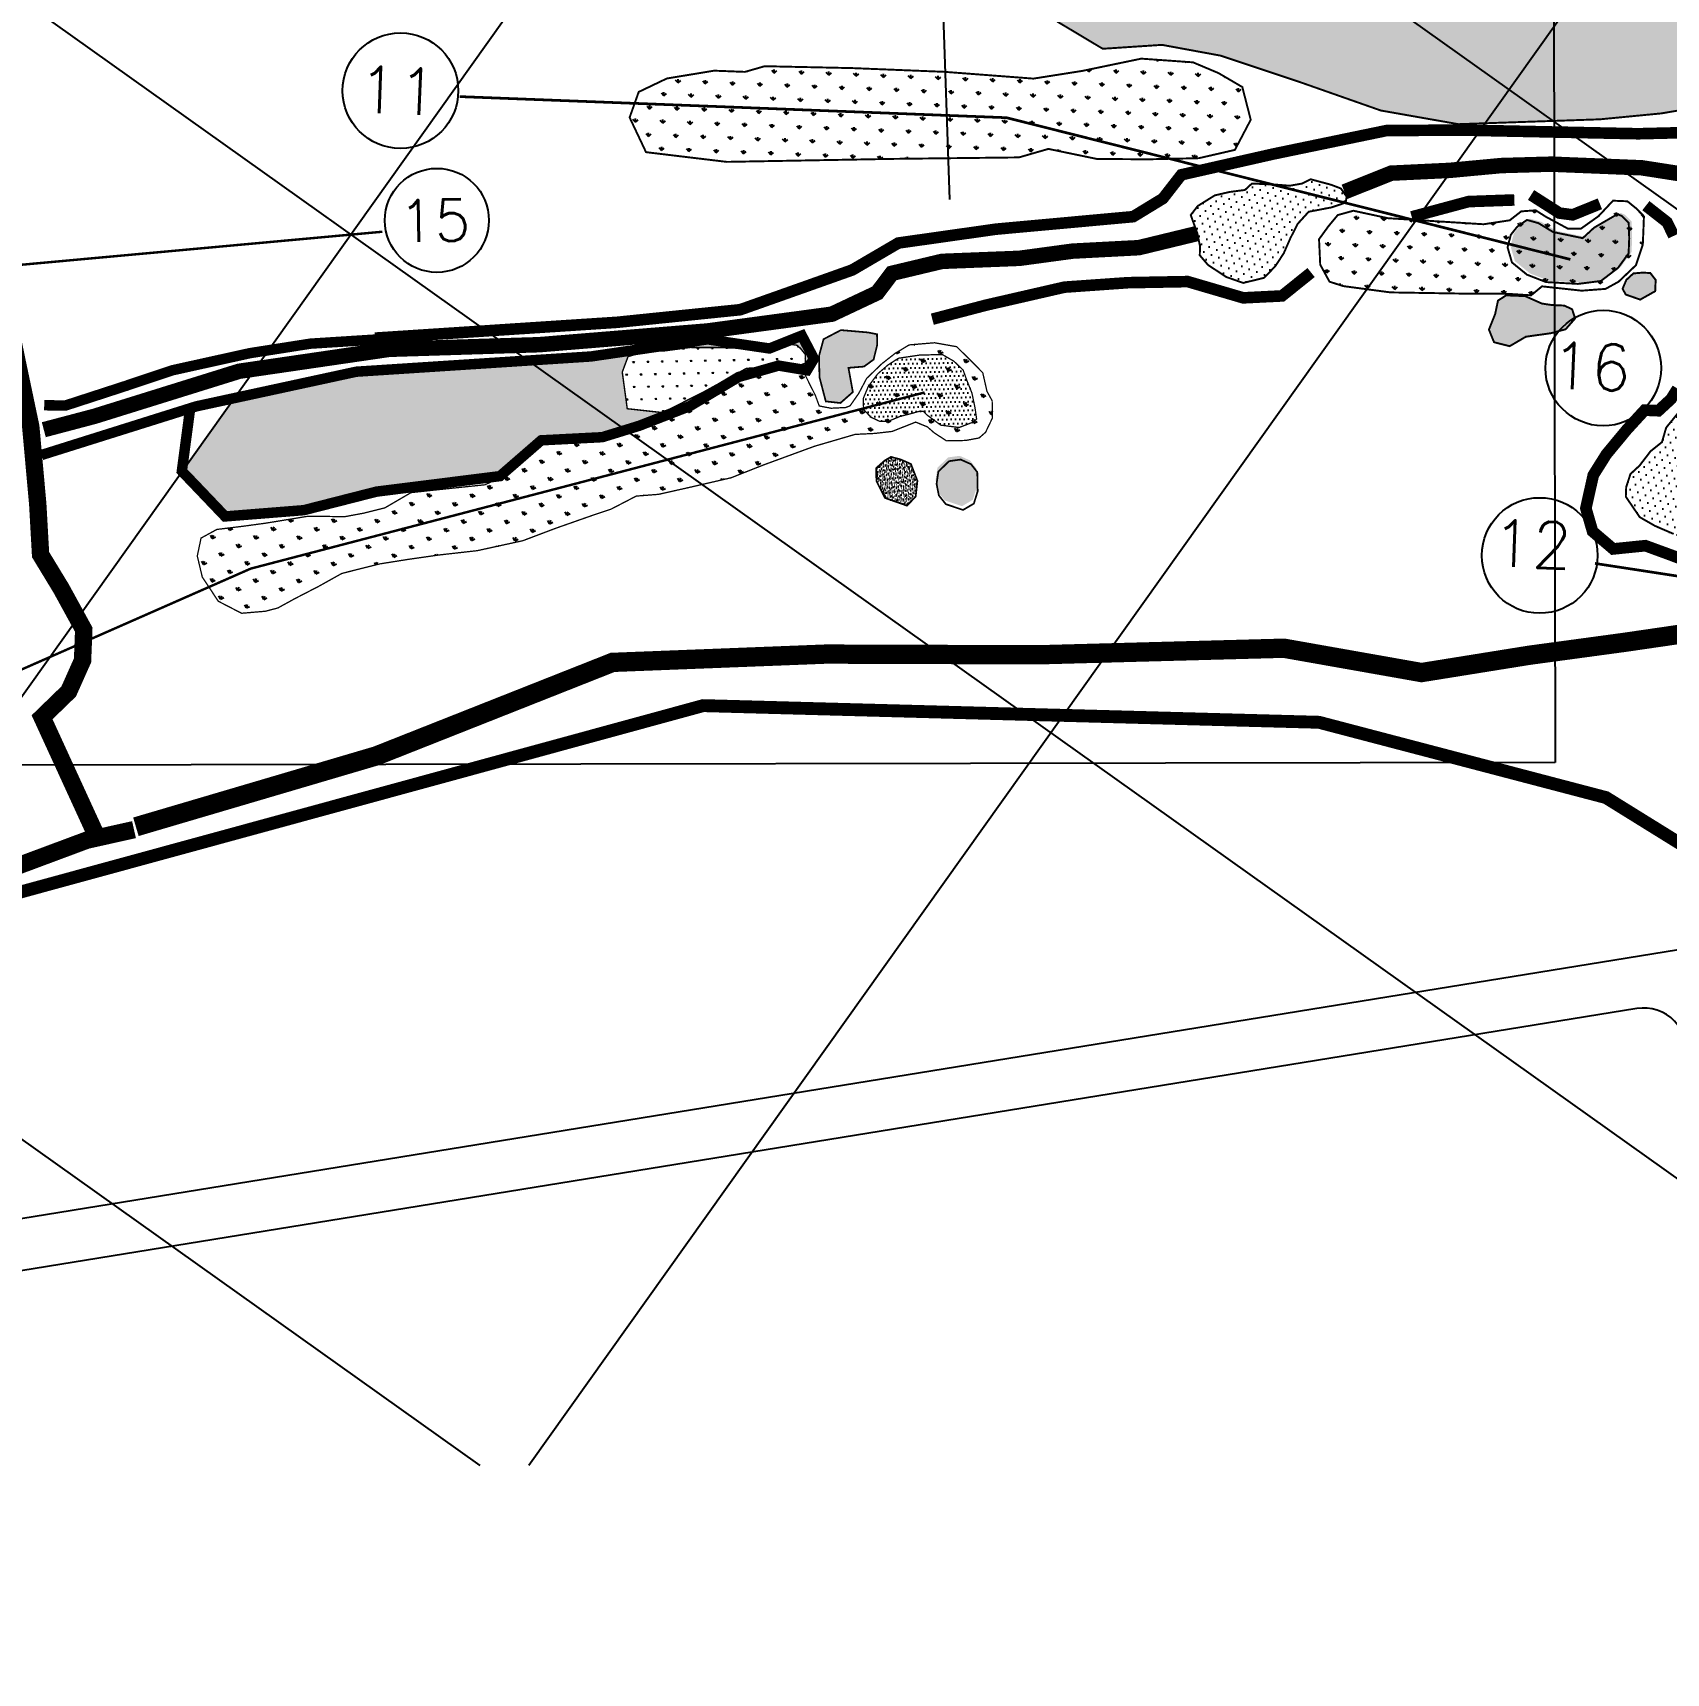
# Model space of a CAD drawing. Header units: millimetres. Extents: x -223 to 5526, y -1450 to 1963.
# Drawn here: x 1246.6 to 1626.8, y -307.7 to 74.3 of the extents above; entities that cross this region are included whole.
import ezdxf

# ---------------------------------------------------------------- set-up
doc = ezdxf.new("R2010")
doc.units = ezdxf.units.MM
doc.header["$MEASUREMENT"] = 0
doc.layers.get('0').update_dxf_attribs({"linetype": 'CONTINUOUS'})
for name, color, linetype in [('Boundary', 5, 'CONTINUOUS'), ('bunkers', 40, 'CONTINUOUS'), ('greens', 93, 'CONTINUOUS'), ('LO-GRID', 252, 'CONTINUOUS'), ('Ponds', 4, 'CONTINUOUS'), ('Roads', 25, 'CONTINUOUS'), ('Roadway', 15, 'CONTINUOUS'), ('Spray free zones', 191, 'CONTINUOUS'), ('Stream', 4, 'CONTINUOUS'), ('Text', 5, 'CONTINUOUS'), ('wetland area', 171, 'CONTINUOUS')]:
    doc.layers.add(name, color=color, linetype=linetype)
doc.styles.add('ROMANS', font='romans.shx')
picture_1 = doc.add_image_def('image3.jpg', size_in_pixel=(1700, 2338))
pattern_1 = [(42.69747, (1141.863, -258.2568), (-0.52423, 1.812389), [0, -1.6875])]
pattern_2 = [(87.6975, (1141.863, -258.257), (-3.051572, 3.30725), [0.84375, -5.52021]), (42.6975, (1141.863, -258.257), (-3.051572, 3.30725), [0.84375, -3.65625]), (132.6975, (1141.863, -258.257), (-3.30725, -3.051572), [0.84375, -3.65625])]

msp = doc.modelspace()

# ---------------------------------------------------------------- hatches: boundary and pattern name
at = {"layer": 'bunkers'}
h = msp.add_hatch(dxfattribs=at)
h.set_pattern_fill('AR-SAND', color=256, scale=0.45, angle=-2.3025, style=0)
h.set_pattern_definition([(35.19747, (-1465.80804, -154.08264), (0.00651124, 0.86750951), [0, -0.684, 0, -0.765, 0, -0.73125]), (5.19747, (-1465.808, -154.0826), (0.84677857, 1.2369443), [0, -0.369, 0, -0.6165, 0, -0.23625]), (325.19747, (-1466.3611, -154.0604), (1.40033472, -0.05375657), [0, -0.225, 0, -0.81, 0, -1.0575]), (315.19747, (-1466.3611, -154.0604), (1.36753243, 0.34028686), [0, -0.1125, 0, -0.531, 0, -0.6075])])
h.paths.add_polyline_path([(1604.95, 9.95), (1603.14, 10.81), (1600.26, 10.93), (1597.91, 11.28), (1594.03, 13.01), (1589.57, 13.19), (1587.69, 11.96), (1587.03, 8.83), (1585.58, 5.22), (1586.77, 2.28), (1590.41, 1.35), (1594.18, 3.56), (1599.99, 4.37), (1603.44, 5.29), (1605.65, 7.82)])
h.paths.add_polyline_path([(1624.4, 16.78), (1623.15, 18.4), (1621.31, 18.48), (1619.21, 18.3), (1617.57, 16.79), (1616.7, 14.73), (1617.43, 13.38), (1620.8, 12.2), (1624.29, 14.16)])
h = msp.add_hatch(dxfattribs=at)
h.set_pattern_fill('AR-SAND', color=256, scale=0.405, angle=1.1629, style=0)
h.set_pattern_definition([(38.662927, (70.98446, -277.0302), (-0.04134493, 0.7796851), [0, -0.6156, 0, -0.6885, 0, -0.658125]), (8.66293, (70.9845, -277.0302), (0.6934148, 1.1572807), [0, -0.3321, 0, -0.55485, 0, -0.212625]), (328.662927, (70.4864, -277.0403), (1.26092116, 0.0278887), [0, -0.2025, 0, -0.729, 0, -0.95175]), (318.66293, (70.4864, -277.0403), (1.2100163, 0.3800948), [0, -0.10125, 0, -0.4779, 0, -0.54675])])
h.paths.add_polyline_path([(1466.24, -27.11), (1464.77, -25.24), (1462.36, -24.18), (1459.67, -24.55), (1457.18, -26.98), (1456.76, -29.85), (1457.29, -32.54), (1458.92, -34.57), (1462.92, -35.91), (1465.43, -34.43), (1466.33, -31.56)])
h.paths.add_polyline_path([(1442.33, -1.76), (1443.17, 1.65), (1443.12, 4.14), (1441.07, 4.55), (1434.72, 5.1), (1430.68, 2.98), (1429.63, -0.89), (1429.73, -5.87), (1431.2, -11.5), (1434.61, -11.88), (1437.5, -9.33), (1436.48, -3.69), (1440.1, -3.39)])
h = msp.add_hatch(dxfattribs=at)
h.set_pattern_fill('AR-SAND', color=256, scale=0.405, angle=1.1629, style=0)
h.set_pattern_definition([(38.662927, (71.2175, -277.90765), (-0.04134493, 0.7796851), [0, -0.6156, 0, -0.6885, 0, -0.658125]), (8.66293, (71.2175, -277.9077), (0.6934148, 1.1572807), [0, -0.3321, 0, -0.55485, 0, -0.212625]), (328.662927, (70.71946, -277.91776), (1.26092116, 0.0278887), [0, -0.2025, 0, -0.729, 0, -0.95175]), (318.66293, (70.7195, -277.9178), (1.2100163, 0.3800948), [0, -0.10125, 0, -0.4779, 0, -0.54675])])
h.paths.add_polyline_path([(1452.53, -30.02), (1451.02, -26.08), (1448.61, -25.02), (1446.37, -24.43), (1444.96, -25.25), (1442.93, -27.04), (1442.99, -30.06), (1444.98, -33.99), (1450.1, -35.79), (1452.12, -33.68)])
at = {"layer": 'greens'}
h = msp.add_hatch(dxfattribs=at)
h.set_pattern_fill('GRASS', color=256, scale=4.5, angle=-2.3025, style=0)
h.set_pattern_definition([(87.69747, (-1465.808, -154.0826), (-3.0515724, 3.3072505), [0.84375, -5.520211]), (42.69747, (-1465.808, -154.0826), (-3.0515724, 3.3072505), [0.84375, -3.65625]), (132.69747, (-1465.808, -154.0826), (-3.3072505, -3.0515724), [0.84375, -3.65625])])
h.paths.add_polyline_path([(1757, 179.1), (1754.53, 182.68), (1750.41, 183.5), (1745.61, 183.48), (1740.48, 180.85), (1735.08, 176.71), (1728.98, 171.5), (1712.92, 162.99), (1696.44, 156.75), (1670.25, 146.28), (1646.76, 139.13), (1628.81, 132.49), (1604.56, 128.06), (1571.97, 123.49), (1546.29, 120.1), (1518.5, 112.88), (1498.14, 107.32), (1486.72, 104.34), (1481.36, 93.27), (1485.13, 76.93), (1495.68, 70.62), (1509.47, 71.53), (1523.12, 69.02), (1541.53, 62.88), (1560.42, 56.24), (1578.47, 53.06), (1611.42, 54.19), (1625.72, 55.57), (1651.43, 59.94), (1670.93, 68.48), (1690.9, 76.51), (1707.33, 82.22), (1723.08, 83.06), (1734.13, 89), (1744.66, 94.46), (1764.47, 98.57), (1783.73, 101.23), (1795.78, 107.62), (1800.17, 116), (1800.73, 123.95), (1800.02, 130.25), (1766.59, 131.64), (1765.31, 143.67), (1763.77, 150.71), (1760.06, 156.62), (1760.1, 170.27), (1759.33, 177.78)])
h.paths.add_polyline_path([(1739.83, 101.53), (1758.23, 100.79), (1758.75, 113.65), (1740.26, 114.39), (1739.75, 101.82)], flags=16)
h.paths.add_polyline_path([(1742.2, 149.82), (1761.48, 149.05), (1760.21, 117.43), (1740.19, 118.24), (1741.46, 149.86)], flags=16)
h.paths.add_polyline_path([(1740.58, 179.49), (1739.6, 155.1), (1757.65, 154.38), (1758.65, 179.35), (1740.55, 180.07)], flags=16)
h.paths.add_polyline_path([(1764.93, 127.64), (1764.1, 106.85), (1770.97, 106.57), (1776.95, 110.59), (1777.63, 127.33), (1764.94, 127.84)], flags=16)
h = msp.add_hatch(dxfattribs=at)
h.set_pattern_fill('DOTS', color=256, scale=18, angle=-2.3025, style=0)
h.set_pattern_definition([(357.69747, (-1465.808, -154.0826), (0.60724377, 1.10149274), [0, -1.125])])
h.paths.add_polyline_path([(1757, 179.1), (1754.53, 182.68), (1750.41, 183.5), (1745.61, 183.48), (1740.48, 180.85), (1735.08, 176.71), (1728.98, 171.5), (1712.92, 162.99), (1696.44, 156.75), (1670.25, 146.28), (1646.76, 139.13), (1628.81, 132.49), (1604.56, 128.06), (1571.97, 123.49), (1546.29, 120.1), (1518.5, 112.88), (1498.14, 107.32), (1486.72, 104.34), (1481.36, 93.27), (1485.13, 76.93), (1495.68, 70.62), (1509.47, 71.53), (1523.12, 69.02), (1541.53, 62.88), (1560.42, 56.24), (1578.47, 53.06), (1611.42, 54.19), (1625.72, 55.57), (1651.43, 59.94), (1670.93, 68.48), (1690.9, 76.51), (1707.33, 82.22), (1723.08, 83.06), (1734.13, 89), (1744.66, 94.46), (1764.47, 98.57), (1783.73, 101.23), (1795.78, 107.62), (1800.17, 116), (1800.73, 123.95), (1800.02, 130.25), (1766.59, 131.64), (1765.31, 143.67), (1763.77, 150.71), (1760.06, 156.62), (1760.1, 170.27), (1759.33, 177.78)])
h.paths.add_polyline_path([(1739.83, 101.53), (1758.23, 100.79), (1758.75, 113.65), (1740.26, 114.39), (1739.75, 101.82)], flags=16)
h.paths.add_polyline_path([(1742.2, 149.82), (1761.48, 149.05), (1760.21, 117.43), (1740.19, 118.24), (1741.46, 149.86)], flags=16)
h.paths.add_polyline_path([(1764.93, 127.64), (1764.1, 106.85), (1770.97, 106.57), (1776.95, 110.59), (1777.63, 127.33), (1764.94, 127.84)], flags=16)
h.paths.add_polyline_path([(1740.58, 179.49), (1739.6, 155.1), (1757.65, 154.38), (1758.65, 179.35), (1740.55, 180.07)], flags=16)
h = msp.add_hatch(dxfattribs=at)
h.set_pattern_fill('GRASS', color=256, scale=4.5, angle=-2.3025, style=0)
h.set_pattern_definition(pattern_2)
h.paths.add_polyline_path([(1504.65, 68.32), (1490.94, 65.47), (1479.54, 63.67), (1458.83, 65.25), (1437.34, 66.12), (1416.97, 66.56), (1412.39, 65.24), (1405.22, 65.52), (1394.2, 63.7), (1387.65, 60.57), (1385.53, 54.62), (1389.35, 46.54), (1408.14, 44.28), (1447.07, 44.98), (1476.16, 45.32), (1483.03, 47.3), (1494.27, 44.97), (1505.97, 44.87), (1518.06, 45.14), (1526.45, 47.07), (1530.13, 54.09), (1528.17, 61.71), (1522.64, 64.95), (1516.7, 67.46)])
h = msp.add_hatch(dxfattribs=at)
h.set_pattern_fill('GRASS', color=256, scale=4.5, angle=-2.3025, style=0)
h.set_pattern_definition(pattern_2)
h.paths.add_polyline_path([(1614.47, 35.24), (1611.1, 31.64), (1606.99, 28.71), (1604.02, 28.7), (1598.85, 31.49), (1596.46, 33), (1593.09, 32.75), (1590.43, 30.67), (1584.34, 29.75), (1573.27, 30.45), (1562.08, 31.16), (1554.03, 32.9), (1550.38, 31.89), (1548.21, 29.27), (1546.03, 26.27), (1546.31, 20.33), (1548.47, 16.38), (1551.65, 15.35), (1562.68, 13.88), (1578.92, 13.61), (1590, 13.55), (1595.4, 13.2), (1597.94, 15.29), (1607.18, 14.28), (1612.74, 14.7), (1615.78, 16.38), (1619.8, 20.21), (1621.41, 25.04), (1621.55, 28.51), (1621.67, 31.6), (1619.82, 33.48), (1617.82, 35.1)])
h = msp.add_hatch(dxfattribs=at)
h.set_pattern_fill('DOTS', color=256, scale=18, angle=-2.3025, style=0)
h.set_pattern_definition([(357.69747, (-1465.1186, -153.783), (0.60724377, 1.10149274), [0, -1.125])])
h.paths.add_polyline_path([(1618.79, 23.28), (1618.93, 26.76), (1618.82, 30.37), (1617.21, 31.98), (1616.19, 32.41), (1610.78, 29.27), (1608.1, 26.8), (1601.2, 28.24), (1597.8, 30.31), (1595.12, 31.06), (1592.87, 29.48), (1591.37, 27.61), (1590.61, 24.67), (1591.63, 21.15), (1595.13, 18.31), (1599.57, 16.58), (1607.03, 16.16), (1612.35, 16.84), (1616.34, 19.9)])
h.paths.add_polyline_path([(1870.07, -45.61), (1868.89, -42.43), (1867.77, -41.09), (1865.88, -39.45), (1862.84, -37.37), (1859.38, -35.67), (1855.61, -35.51), (1850.51, -35.83), (1845.85, -34.86), (1843.21, -35.67), (1842.58, -38.51), (1842.99, -41.26), (1846.36, -44.92), (1851.01, -49.27), (1857.33, -51.09), (1861.36, -51.38), (1865.97, -50.4), (1868.93, -48.04)])
h = msp.add_hatch(dxfattribs=at)
h.set_pattern_fill('GRASS', color=256, scale=4.5, angle=-18.8419, style=0)
h.set_pattern_definition([(71.1581, (0.1475, -74.559), (-1.9838224, 4.039115), [0.84375, -5.520211]), (26.1581, (0.1475, -74.559), (-1.983822, 4.039115), [0.84375, -3.65625]), (116.1581, (0.1475, -74.559), (-4.039115, -1.983822), [0.84375, -3.65625])])
h.paths.add_polyline_path([(1436.86, -12.53), (1438.86, -9.66), (1440.72, -6.14), (1444.26, -2.73), (1447.3, -0.35), (1450.61, 1.65), (1456.52, 2.15), (1461.69, 1.23), (1465.24, -2.3), (1467.74, -4.82), (1468.73, -9.18), (1469.93, -11.34), (1470.01, -15.33), (1468.4, -18.7), (1466.89, -20.02), (1463.81, -20.6), (1459.3, -20.69), (1456.43, -18.82), (1454.86, -17.44), (1452.13, -16.33), (1446.64, -18.5), (1442.53, -18.97), (1438.03, -19.19), (1428.55, -21.96), (1416.67, -26.32), (1409.13, -29.3), (1399.39, -31.55), (1392.28, -33.15), (1387.07, -33.56), (1381.23, -36.59), (1376.85, -38.06), (1368.28, -41.07), (1360.67, -43.95), (1350.06, -46.27), (1341.02, -47.29), (1333.72, -48.34), (1327.31, -49.36), (1318.54, -51.57), (1313.14, -54.58), (1307.64, -57.42), (1303.63, -59.62), (1300.74, -60.38), (1295.2, -60.85), (1289.77, -58.05), (1286.04, -52.4), (1284.88, -47.5), (1285.76, -43.34), (1289.43, -41.33), (1295.49, -40.59), (1300.85, -39.86), (1310.69, -38.25), (1319.24, -38.35), (1323.54, -37.55), (1328.54, -36.31), (1334.64, -32.75), (1340.62, -32.1), (1351.83, -30.93), (1354.35, -29.78), (1356.87, -28.73), (1359.47, -25.69), (1361.86, -23.21), (1365.47, -21.14), (1370.1, -20.39), (1377.75, -20.45), (1382.2, -19.58), (1385.99, -18.82), (1391.3, -16.37), (1400.02, -12.98), (1406.28, -9.05), (1413.14, -5.4), (1418.57, -3.73), (1423.75, -4.11), (1426.2, -4.94), (1427.63, -7.84), (1428.75, -10.05), (1429.68, -12.57), (1432.42, -13.1), (1435.83, -12.93)])
h = msp.add_hatch(dxfattribs=at)
h.set_pattern_fill('DOTS', color=256, scale=16.2, angle=1.1629, style=0)
h.set_pattern_definition([(1.16293, (61.5723, -278.0132), (0.4855965, 1.02256605), [0, -1.0125])])
h.paths.add_polyline_path([(1453.94, -13.81), (1454.77, -14.68), (1457.96, -17.03), (1462.24, -17.59), (1464.88, -16.57), (1465.68, -16.31), (1466.31, -15.57), (1465.93, -12.93), (1465.22, -9.56), (1464.03, -6.6), (1463.18, -4.21), (1461.04, -2.16), (1458.35, -0.6), (1453.11, -0.71), (1448.13, -1.45), (1445.67, -3.03), (1443.29, -5.09), (1441.09, -8.04), (1439.94, -10.8), (1439.99, -13.37), (1441.72, -15.19), (1443.84, -16.19), (1445.93, -16.07), (1448.57, -14.97), (1450.73, -14.44), (1452.9, -13.83)])
at = {"layer": 'Ponds'}
h = msp.add_hatch(dxfattribs=at)
h.set_pattern_fill('DOTS', color=256, scale=27, angle=42.6975, style=0)
h.set_pattern_definition(pattern_1)
h.paths.add_polyline_path([(1551.13, 38.08), (1548.84, 38.95), (1544.08, 40.23), (1542.03, 39.22), (1539.22, 38.72), (1535.51, 39.02), (1533.03, 39.12), (1530.4, 39.23), (1528.79, 37.74), (1525.21, 37.27), (1521.77, 36.48), (1517.79, 34), (1516.16, 31.9), (1517.69, 27.66), (1518.34, 24.54), (1518.26, 22.53), (1520.18, 20.28), (1524.41, 17.48), (1528.39, 16.08), (1533.24, 17.28), (1535.83, 19.96), (1537.81, 22.98), (1539.35, 26.48), (1541.03, 29.82), (1543.62, 32.66), (1548.94, 33.68), (1552.24, 34.79), (1552.45, 36.17)])
h = msp.add_hatch(dxfattribs=at)
h.set_pattern_fill('DOTS', color=256, scale=24.3, angle=46.1629, style=0)
h.set_pattern_definition([(46.16293, (0.1475, -74.5592), (-0.5695422, 1.599648), [0, -1.51875])])
h.paths.add_polyline_path([(1364.96, -20.57), (1379.16, -19.84), (1384.54, -18.18), (1361.82, -1.99), (1321.91, -4.59), (1293.55, -10.73), (1281.37, -27.83), (1291.36, -38.3), (1309.68, -36.84), (1326.6, -32.52), (1355.36, -28.91), (1361.53, -23.55), (1361.86, -23.21), (1362.04, -23.1)])
h.paths.add_polyline_path([(1383.82, -4.68), (1385.16, -1.07), (1389.38, 0.18), (1393.58, 0.26), (1399.63, 1.06), (1407.04, 1.04), (1410.92, 0.87), (1415.14, 0.2), (1418.67, 0.44), (1420.83, 1.66), (1422.51, 1.86), (1424.54, 1.56), (1425.4, 0.74), (1426.44, -0.58), (1426.48, -2.6), (1424.97, -3.14), (1421.28, -3.34), (1426.82, -4.26), (1428.44, -1.56), (1425.62, 3.82), (1418.08, 0.82), (1403.69, 2.94), (1376.55, -1.04), (1361.82, -1.99), (1384.54, -18.18), (1387.75, -17.19), (1399.54, -12.61), (1410.94, -5.81), (1419.19, -3.46), (1412.72, -3.81), (1403.11, -9.12), (1393.26, -14.12), (1384.98, -13.21)])
h = msp.add_hatch(dxfattribs=at)
h.set_pattern_fill('DOTS', color=256, scale=27, angle=42.6975, style=0)
h.set_pattern_definition(pattern_1)
h.paths.add_polyline_path([(1636.7, -15.95), (1636.83, -12.87), (1632.9, -12.2), (1629.56, -14.29), (1626.85, -17.61), (1625.86, -21), (1623.2, -23.13), (1620.66, -26.45), (1618.52, -28.43), (1617.54, -31.47), (1617.45, -33.7), (1620.69, -38.46), (1624.22, -40.49), (1628.6, -42.38), (1632.33, -43.56), (1638.08, -45.67), (1641.94, -47.89), (1643.69, -47.1), (1645.48, -45.11), (1645.77, -42.38), (1645.04, -39.09), (1645.23, -34.47), (1646.29, -29.37), (1646.45, -25.26), (1646.12, -20.79), (1644.67, -18.5), (1643.86, -17.27), (1639.2, -17.94)])
at = {"layer": 'wetland area'}
h = msp.add_hatch(dxfattribs=at)
h.set_pattern_fill('SWAMP', color=256, scale=3.34125, angle=1.1629, style=0)
h.set_pattern_definition([(1.16293, (334.7687, -226.302), (1.611554, 2.9269175), [0.417656, -2.923594]), (91.16293, (334.9775, -226.2977), (-1.729008, 2.8591052), [0.208828, -5.578387]), (91.16293, (335.0297, -226.2967), (-1.729008, 2.8591052), [0.1670625, -5.620152]), (91.16293, (334.9253, -226.2988), (-1.729008, 2.8591052), [0.1670625, -5.620152]), (61.16293, (335.0819, -226.2956), (-1.729008, 2.859105), [0.13365, -3.2076]), (121.16293, (334.873, -226.2998), (-3.340562, -0.067812), [0.13365, -3.2076])])
h.paths.add_polyline_path([(1383.82, -4.68), (1384.98, -13.21), (1393.26, -14.12), (1403.11, -9.12), (1412.72, -3.81), (1424.97, -3.14), (1426.48, -2.6), (1426.44, -0.58), (1425.4, 0.74), (1424.54, 1.56), (1422.51, 1.86), (1420.83, 1.66), (1418.67, 0.44), (1415.14, 0.2), (1410.92, 0.87), (1407.04, 1.04), (1399.63, 1.06), (1393.58, 0.26), (1389.38, 0.18), (1385.16, -1.07)])

# ---------------------------------------------------------------- linework, layer by layer
at = {"layer": 'Boundary', "const_width": 3, "flags": 128}
msp.add_lwpolyline([(132.72, -120.66), (703.8, -127.27), (969.63, -180.52), (948.61, -128.85), (1008.53, -141.38), (1050.53, -158.98), (1133.75, -156.59), (1189.54, -140.58), (1402.65, -82.36), (1546.02, -86.24), (1612.82, -103.77), (1648.86, -126.13)], dxfattribs=at)
at = {"layer": 'bunkers', "flags": 128}
for points, const_width in [([(1619.21, 18.3), (1617.57, 16.79), (1616.7, 14.73), (1617.43, 13.38), (1620.8, 12.2), (1624.29, 14.16), (1624.4, 16.78), (1623.15, 18.4), (1621.31, 18.48)], 0.45), ([(1597.91, 11.28), (1594.03, 13.01), (1589.57, 13.19), (1587.69, 11.96), (1587.03, 8.83), (1585.58, 5.22), (1586.77, 2.28), (1590.41, 1.35), (1594.18, 3.56), (1599.99, 4.37), (1603.44, 5.29), (1605.65, 7.82), (1604.95, 9.95), (1603.14, 10.81), (1600.26, 10.93)], 0.45), ([(1441.07, 4.55), (1434.72, 5.1), (1430.68, 2.98), (1429.63, -0.89), (1429.73, -5.87), (1431.2, -11.5), (1434.61, -11.88), (1437.5, -9.33), (1436.48, -3.69), (1440.1, -3.39), (1442.33, -1.76), (1443.17, 1.65), (1443.12, 4.14)], 0.405), ([(1444.96, -25.25), (1442.93, -27.04), (1442.99, -30.06), (1444.98, -33.99), (1450.1, -35.79), (1452.12, -33.68), (1452.53, -30.02), (1451.02, -26.08), (1448.61, -25.02), (1446.37, -24.43)], 0.405), ([(1459.9, -25.43), (1457.41, -27.86), (1456.99, -30.72), (1457.52, -33.41), (1459.15, -35.44), (1463.15, -36.79), (1465.67, -35.31), (1466.56, -32.44), (1466.47, -27.99), (1465, -26.12), (1462.6, -25.05)], 0.405)]:
    msp.add_lwpolyline(points, close=True, dxfattribs=dict(at, const_width=const_width))
at = {"layer": 'greens', "const_width": 0.45, "flags": 128}
msp.add_lwpolyline([(1628.81, 132.49), (1604.56, 128.06), (1571.97, 123.49), (1546.29, 120.1), (1518.5, 112.88), (1498.14, 107.32), (1486.72, 104.34), (1481.36, 93.27), (1485.13, 76.93), (1495.68, 70.62), (1509.47, 71.53), (1523.12, 69.02), (1541.53, 62.88), (1560.42, 56.24), (1578.47, 53.06), (1611.42, 54.19), (1625.72, 55.57), (1651.43, 59.94)], dxfattribs=at)
at = {"layer": 'greens', "flags": 128}
for points, const_width in [([(1504.65, 68.32), (1490.94, 65.47), (1479.54, 63.67), (1458.83, 65.25), (1437.34, 66.12), (1416.97, 66.56), (1412.39, 65.24), (1405.22, 65.52), (1394.2, 63.7), (1387.65, 60.57), (1385.53, 54.62), (1389.35, 46.54), (1408.14, 44.28), (1447.07, 44.98), (1476.16, 45.32), (1483.03, 47.3), (1494.27, 44.97), (1505.97, 44.87), (1518.06, 45.14), (1526.45, 47.07), (1530.13, 54.09), (1528.17, 61.71), (1522.64, 64.95), (1516.7, 67.46)], 0.45), ([(1614.47, 35.24), (1611.1, 31.64), (1606.99, 28.71), (1604.02, 28.7), (1598.85, 31.49), (1596.46, 33), (1593.09, 32.75), (1590.43, 30.67), (1584.34, 29.75), (1573.27, 30.45), (1562.08, 31.16), (1554.03, 32.9), (1550.38, 31.89), (1548.21, 29.27), (1546.03, 26.27), (1546.31, 20.33), (1548.47, 16.38), (1551.65, 15.35), (1562.68, 13.88), (1578.92, 13.61), (1590, 13.55), (1595.4, 13.2), (1597.94, 15.29), (1607.18, 14.28), (1612.74, 14.7), (1615.78, 16.38), (1619.8, 20.21), (1621.41, 25.04), (1621.55, 28.51), (1621.67, 31.6), (1619.82, 33.48), (1617.82, 35.1)], 0.45), ([(1615.51, 32.11), (1610.09, 28.97), (1607.41, 26.51), (1600.51, 27.94), (1597.11, 30.01), (1594.43, 30.76), (1592.18, 29.18), (1590.68, 27.31), (1589.92, 24.37), (1590.94, 20.86), (1594.44, 18.01), (1598.88, 16.28), (1606.34, 15.86), (1611.66, 16.54), (1615.65, 19.6), (1618.1, 22.98), (1618.24, 26.46), (1618.13, 30.07), (1616.52, 31.68)], 0.45), ([(1436.86, -12.53), (1438.86, -9.66), (1440.72, -6.14), (1444.26, -2.73), (1447.3, -0.35), (1450.61, 1.65), (1456.52, 2.15), (1461.69, 1.23), (1465.24, -2.3), (1467.74, -4.82), (1468.73, -9.18), (1469.93, -11.34), (1470.01, -15.33), (1468.4, -18.7), (1466.89, -20.02), (1463.81, -20.6), (1459.3, -20.69), (1456.43, -18.82), (1454.86, -17.44), (1452.13, -16.33), (1446.64, -18.5), (1442.53, -18.97), (1438.03, -19.19), (1428.55, -21.96), (1416.67, -26.32), (1409.13, -29.3), (1399.39, -31.55), (1392.28, -33.15), (1387.07, -33.56), (1381.23, -36.59), (1376.85, -38.06), (1368.28, -41.07), (1360.67, -43.95), (1350.06, -46.27), (1341.02, -47.29), (1333.72, -48.34), (1327.31, -49.36), (1318.54, -51.57), (1313.14, -54.58), (1307.64, -57.42), (1303.63, -59.62), (1300.74, -60.38), (1295.2, -60.85), (1289.77, -58.05), (1286.04, -52.4), (1284.88, -47.5), (1285.76, -43.34), (1289.43, -41.33), (1295.49, -40.59), (1300.85, -39.86), (1310.69, -38.25), (1319.24, -38.35), (1323.54, -37.55), (1328.54, -36.31), (1334.64, -32.75), (1340.62, -32.1), (1351.83, -30.93), (1354.35, -29.78), (1356.87, -28.73), (1359.47, -25.69), (1361.86, -23.21), (1365.47, -21.14), (1370.1, -20.39), (1377.75, -20.45), (1382.2, -19.58), (1385.99, -18.82), (1391.3, -16.37), (1400.02, -12.98), (1406.28, -9.05), (1413.14, -5.4), (1418.57, -3.73), (1423.75, -4.11), (1426.2, -4.94), (1427.63, -7.84), (1428.75, -10.05), (1429.68, -12.57), (1432.42, -13.1), (1435.83, -12.93)], 0.304), ([(1464.88, -16.57), (1462.24, -17.59), (1457.96, -17.03), (1454.77, -14.68), (1453.94, -13.81), (1452.9, -13.83), (1450.73, -14.44), (1448.57, -14.97), (1445.93, -16.07), (1443.84, -16.19), (1441.72, -15.19), (1439.99, -13.37), (1439.94, -10.8), (1441.09, -8.04), (1443.29, -5.09), (1445.67, -3.03), (1448.13, -1.45), (1453.11, -0.71), (1458.35, -0.6), (1461.04, -2.16), (1463.18, -4.21), (1464.03, -6.6), (1465.22, -9.56), (1465.93, -12.93), (1466.31, -15.57), (1465.68, -16.31)], 0.304)]:
    msp.add_lwpolyline(points, close=True, dxfattribs=dict(at, const_width=const_width))
at = {"layer": 'LO-GRID'}
for p, q in [((2140.3, 1178.18), (1116.51, -259.31)), ((2303.21, 1062.16), (1362.05, -259.31)), ((612.81, 757.24), (2567.7, -635.03)), ((497.75, 613.4), (1646.47, -204.72)), ((380.77, 431.43), (1350.63, -259.31))]:
    msp.add_line(p, q, dxfattribs=at)
at = {"layer": 'Ponds', "const_width": 0.45, "flags": 128}
msp.add_lwpolyline([(1551.13, 38.08), (1548.84, 38.95), (1544.08, 40.23), (1542.03, 39.22), (1539.22, 38.72), (1535.51, 39.02), (1533.03, 39.12), (1530.4, 39.23), (1528.79, 37.74), (1525.21, 37.27), (1521.77, 36.48), (1517.79, 34), (1516.16, 31.9), (1517.69, 27.66), (1518.34, 24.54), (1518.26, 22.53), (1520.18, 20.28), (1524.41, 17.48), (1528.39, 16.08), (1533.24, 17.28), (1535.83, 19.96), (1537.81, 22.98), (1539.35, 26.48), (1541.03, 29.82), (1543.62, 32.66), (1548.94, 33.68), (1552.24, 34.79), (1552.45, 36.17)], close=True, dxfattribs=at)
msp.add_lwpolyline([(1629.56, -14.29), (1626.85, -17.61), (1625.86, -21), (1623.2, -23.13), (1620.66, -26.45), (1618.52, -28.43), (1617.54, -31.47), (1617.45, -33.7), (1620.69, -38.46), (1624.22, -40.49), (1628.6, -42.38)], dxfattribs=at)
at = {"layer": 'Roads'}
msp.add_line((1455.6, 163.18), (1460.02, 35.55), dxfattribs=at)
at = {"layer": 'Roads', "flags": 128}
for points, const_width in [([(1261.45, -112.78), (1248.75, -85.07), (1254.95, -79.05), (1258.17, -71.83), (1258.45, -64.67), (1253.2, -55.09), (1248.4, -47.19), (1247.74, -35.42), (1246.11, -17.35), (1242.85, -1.84), (1240.04, 11.99), (1235.04, 29.99), (1238.54, 44.38), (1232.74, 60.25), (1231.25, 71.59), (1231.15, 82.13)], 4.05), ([(1270.59, -110.58), (1326.58, -94.06), (1381.57, -72.29), (1431.18, -70.36), (1480.78, -70.52), (1537.86, -68.99), (1569.89, -74.66), (1594.96, -70.63), (1617.15, -67.62), (1636.77, -64.76)], 4.5), ([(1270.15, -111.24), (1259.16, -113.7), (1223.99, -126.82), (1198.7, -130.44), (1125.26, -138.63), (1082.13, -149.41), (1049, -144.48), (997.42, -129.88), (966.5, -127.99), (938.94, -122.63), (911.31, -115.07), (883.44, -103.54), (873.53, -99.63)], 4.05)]:
    msp.add_lwpolyline(points, dxfattribs=dict(at, const_width=const_width))
at = {"layer": 'Roadway'}
for p, q in [((1692.5, -129.01), (1156.71, -216.01)), ((1620.02, -152.92), (1219.24, -218))]:
    msp.add_line(p, q, dxfattribs=at)
msp.add_arc((1621.62, -162.79), 10, 348.9376, 99.2234, dxfattribs=at)
at = {"layer": 'Spray free zones', "flags": 128}
for points, const_width in [([(1326.25, 3.23), (1382.57, 6.91), (1411.29, 9.85), (1426.27, 15.16), (1437.38, 19.11), (1448.09, 25.38), (1470.79, 28.6), (1502.76, 31.52), (1509.68, 35.74), (1513.98, 41.27), (1535.37, 46.11), (1561.67, 51.56), (1578.8, 51.69), (1620.34, 50.83), (1645.63, 51.45)], 2.7), ([(1567.61, 31.47), (1580.84, 35.03), (1591.5, 35.41)], 2.7), ([(1595.39, 36.57), (1602, 32.35), (1605.09, 31.95), (1611.41, 34.51)], 2.7), ([(1622.12, 34.08), (1627.05, 30.22), (1628.62, 27.05)], 2.7), ([(1456, 7.64), (1468.59, 10.93), (1486.76, 15.1), (1501.53, 16.14), (1515.45, 16.4), (1528.39, 12.61), (1537.41, 13.06), (1544.18, 18.51)], 2.7), ([(1248.62, -23.99), (1284.64, -12.66), (1321.91, -4.59), (1376.55, -1.04), (1403.69, 2.94), (1418.08, 0.82), (1425.62, 3.82), (1428.44, -1.56), (1426.82, -4.26), (1420.22, -3.17), (1410.94, -5.81), (1399.54, -12.61), (1387.75, -17.19), (1379.16, -19.84), (1364.96, -20.57), (1355.36, -28.91), (1326.6, -32.52), (1309.68, -36.84), (1291.36, -38.3), (1281.29, -27.75), (1283.17, -13.55)], 2.43), ([(1326.34, 2.9), (1311.21, 1.94), (1297.14, -0.27), (1279.04, -4.27), (1268.2, -7.91), (1254.18, -12.47), (1249.24, -12.4)], 2.43), ([(1629.5, -8.54), (1627.98, -10.96), (1625.03, -13.68), (1621.84, -13.55), (1617.76, -17.99), (1612.92, -23.83), (1609.88, -28.67), (1608.15, -36.4), (1609.71, -41.78), (1614.51, -45.87), (1622, -45.11), (1627.9, -47.27), (1633.67, -49.45)], 2.7)]:
    msp.add_lwpolyline(points, dxfattribs=dict(at, const_width=const_width))
at = {"layer": 'Stream', "const_width": 3.6, "flags": 128}
for points in [[(1551.95, 37.3), (1562.84, 41.65), (1576.44, 42.3), (1588.46, 43.42), (1600.05, 43.75), (1610.01, 43.35), (1621.17, 42.9), (1631.49, 41.29), (1642.63, 40.44), (1655.82, 40.71), (1665.01, 41.14), (1674.28, 43.16), (1683.17, 45.99), (1693.04, 43.2)], [(1517.56, 27.57), (1504.08, 24.3), (1488.64, 23.49), (1476.32, 21.82), (1458.26, 21.11), (1446.61, 18.33), (1443.18, 13.79), (1432.62, 8.81), (1403.67, 4.9), (1364.45, 1.7), (1329.54, 0.62), (1294.61, -4.49), (1260.98, -14.97), (1249.15, -18.1)]]:
    msp.add_lwpolyline(points, dxfattribs=at)
at = {"layer": 'Text', "flags": 128}
for points, const_width in [([(1604.55, 21.56), (1473.26, 54.57), (1345.96, 59.48)], 0.63), ([(905.32, 33.7), (1055.01, 3.02), (1327.98, 28.01)], 0.567), ([(1454.2, -9.42), (1297.33, -50.45), (1112.55, -131.84)], 0.567), ([(1964.93, -120.69), (1781.48, -75.52), (1610.27, -49.24)], 0.63)]:
    msp.add_lwpolyline(points, dxfattribs=dict(at, const_width=const_width))
at = {"layer": 'Text'}
for centre, radius in [((1332.18, 60.86), 13.46), ((1340.66, 30.66), 12.11), ((1612.19, -3.74), 13.46), ((1597.41, -47.39), 13.46)]:
    msp.add_circle(centre, radius, dxfattribs=at)
at = {"layer": 'wetland area', "const_width": 0.334, "flags": 128}
msp.add_lwpolyline([(1383.82, -4.68), (1384.98, -13.21), (1393.26, -14.12), (1403.11, -9.12), (1412.72, -3.81), (1424.97, -3.14), (1426.48, -2.6), (1426.44, -0.58), (1425.4, 0.74), (1424.54, 1.56), (1422.51, 1.86), (1420.83, 1.66), (1418.67, 0.44), (1415.14, 0.2), (1410.92, 0.87), (1407.04, 1.04), (1399.63, 1.06), (1393.58, 0.26), (1389.38, 0.18), (1385.16, -1.07)], close=True, dxfattribs=at)

# ---------------------------------------------------------------- texts
at = {"layer": 'Text', "style": 'ROMANS'}
for s, height, rotation, p in [('11', 10.8, 357.6975, (1322.12, 55.84)), ('15', 9.72, 1.1629, (1331.89, 25.6)), ('16', 10.8, 357.6975, (1599.9, -8.44)), ('12', 10.8, 357.6975, (1586.18, -49.81))]:
    msp.add_text(s, height=height, rotation=rotation, dxfattribs=at).set_placement(p)

# ---------------------------------------------------------------- pictures from other files: only their frames are drawn
image = msp.add_image(picture_1, insert=(1601.04, -95.6), size_in_units=(1082.33, 1488.52), rotation=90.10189)
image.dxf.flags = 7

doc.saveas('drawing.dxf')
